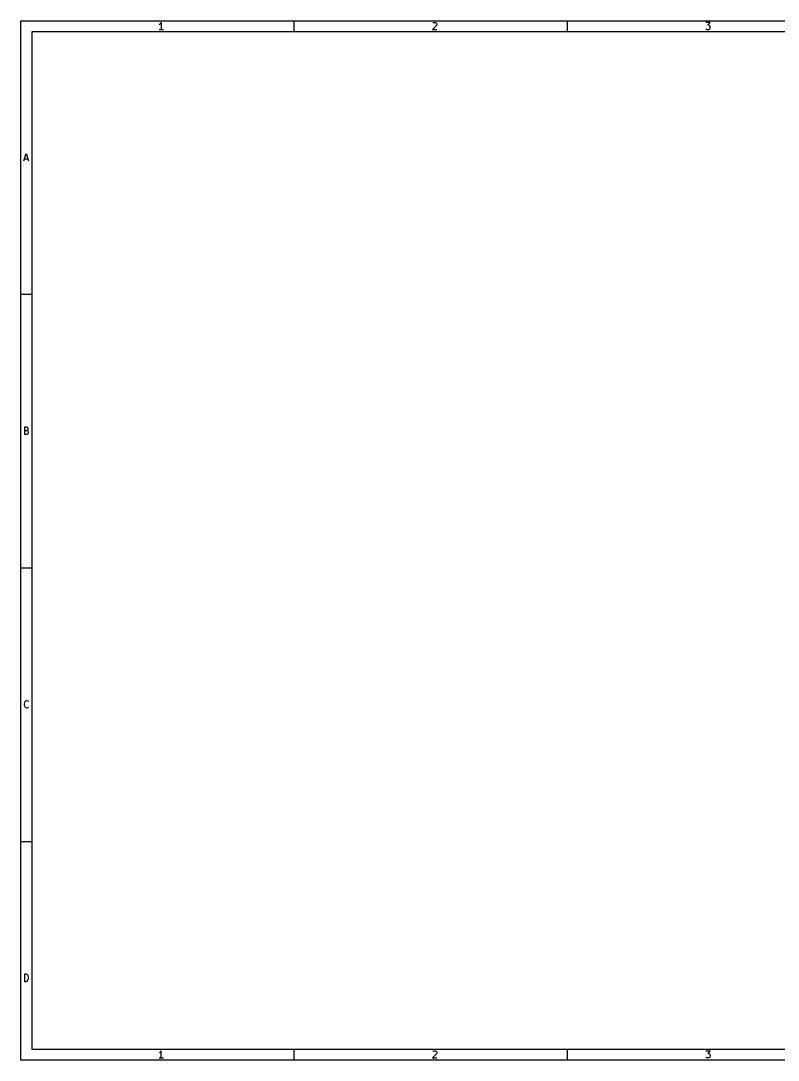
# Model space of a CAD drawing. Extents: x -125 to 152, y -90 to 100.
# Drawn here: x -125.3 to 13.2, y -90.3 to 99.7 of the extents above; entities that cross this region are included whole.
import ezdxf

# ---------------------------------------------------------------- set-up
doc = ezdxf.new("R2010")
doc.units = 0

msp = doc.modelspace()

# ---------------------------------------------------------------- linework, layer by layer
for p, q in [((-125.26, -90.26), (-125.26, 99.75)), ((-125.26, 99.75), (151.74, 99.75)), ((-99.94, 99.09), (-99.81, 99.15)), ((-99.81, 99.15), (-99.69, 99.28)), ((-99.69, 99.28), (-99.56, 99.46)), ((-99.56, 99.46), (-99.56, 98.16)), ((-75.26, 97.75), (-75.26, 99.75)), ((-49.25, 98.9), (-50, 98.16)), ((-49.94, 99.34), (-49.87, 99.4)), ((-49.87, 99.4), (-49.75, 99.46)), ((-49.75, 99.46), (-49.44, 99.46)), ((-49.44, 99.46), (-49.32, 99.4)), ((-49.32, 99.4), (-49.25, 99.34)), ((-49.25, 99.34), (-49.19, 99.21)), ((-49.19, 99.09), (-49.25, 98.9)), ((-49.19, 99.21), (-49.19, 99.09)), ((-25.26, 97.75), (-25.26, 99.75)), ((0.81, 99.46), (0, 99.46)), ((0.37, 98.97), (0.81, 99.46)), ((0.56, 98.97), (0.37, 98.97)), ((0.68, 98.9), (0.56, 98.97)), ((0.74, 98.84), (0.68, 98.9)), ((0.81, 98.72), (0.74, 98.84)), ((149.74, 97.75), (-123.26, 97.75)), ((-123.26, 97.75), (-123.26, -88.26)), ((-99.94, 98.16), (-99.19, 98.16)), ((-50, 98.16), (-49.19, 98.16)), ((0, 98.28), (0.06, 98.22)), ((0.06, 98.22), (0.19, 98.16)), ((0.19, 98.16), (0.56, 98.16)), ((0.56, 98.16), (0.68, 98.22)), ((0.68, 98.22), (0.74, 98.28)), ((0.74, 98.28), (0.81, 98.41)), ((0.81, 98.41), (0.81, 98.72)), ((-124.69, 74.16), (-124.26, 75.46)), ((-124.57, 74.53), (-123.95, 74.53)), ((-124.26, 75.46), (-123.83, 74.16)), ((-125.26, 49.75), (-123.26, 49.75)), ((-124.17, 25.46), (-124.6, 25.46)), ((-124.6, 25.46), (-124.6, 24.16)), ((-124.6, 24.84), (-124.17, 24.84)), ((-124.04, 25.4), (-124.17, 25.46)), ((-124.17, 24.84), (-124.04, 24.9)), ((-123.98, 24.78), (-124.17, 24.84)), ((-123.98, 25.34), (-124.04, 25.4)), ((-124.04, 24.9), (-123.98, 24.97)), ((-123.92, 25.21), (-123.98, 25.34)), ((-123.98, 25.34), (-123.98, 25.34)), ((-123.98, 24.97), (-123.92, 25.09)), ((-123.92, 24.72), (-123.98, 24.78)), ((-123.92, 25.09), (-123.92, 25.21)), ((-123.86, 24.59), (-123.92, 24.72)), ((-124.6, 24.16), (-124.1, 24.16)), ((-124.1, 24.16), (-123.98, 24.22)), ((-123.98, 24.22), (-123.92, 24.28)), ((-123.92, 24.28), (-123.86, 24.41)), ((-123.86, 24.41), (-123.86, 24.59)), ((-125.26, -0.25), (-123.26, -0.25)), ((-124.41, -24.6), (-124.54, -24.72)), ((-124.23, -24.54), (-124.41, -24.6)), ((-124.1, -24.54), (-124.23, -24.54)), ((-123.92, -24.6), (-124.1, -24.54)), ((-123.86, -24.66), (-123.92, -24.6)), ((-124.6, -24.85), (-124.66, -25.1)), ((-124.66, -25.1), (-124.66, -25.28)), ((-124.66, -25.28), (-124.6, -25.53)), ((-124.54, -24.72), (-124.6, -24.85)), ((-124.6, -25.53), (-124.54, -25.65)), ((-124.54, -25.65), (-124.41, -25.78)), ((-124.41, -25.78), (-124.23, -25.84)), ((-124.23, -25.84), (-124.1, -25.84)), ((-124.1, -25.84), (-123.92, -25.78)), ((-123.92, -25.78), (-123.86, -25.72)), ((-125.26, -50.25), (-123.26, -50.25)), ((-124.29, -74.54), (-124.6, -74.54)), ((-124.6, -74.54), (-124.6, -75.84)), ((-124.6, -75.84), (-124.29, -75.84)), ((-124.1, -74.6), (-124.29, -74.54)), ((-124.29, -75.84), (-124.1, -75.78)), ((-123.98, -74.72), (-124.1, -74.6)), ((-124.1, -74.6), (-124.1, -74.6)), ((-124.1, -75.78), (-123.98, -75.65)), ((-123.92, -74.85), (-123.98, -74.72)), ((-123.98, -75.65), (-123.92, -75.53)), ((-123.86, -75.1), (-123.92, -74.85)), ((-123.92, -75.53), (-123.86, -75.28)), ((-123.86, -75.28), (-123.86, -75.1)), ((-123.26, -88.26), (149.74, -88.26)), ((-99.81, -88.86), (-99.94, -88.92)), ((-99.69, -88.73), (-99.81, -88.86)), ((-99.56, -88.55), (-99.69, -88.73)), ((-99.56, -89.85), (-99.56, -88.55)), ((-75.26, -90.26), (-75.26, -88.26)), ((-49.25, -89.1), (-50, -89.85)), ((-49.94, -88.67), (-49.87, -88.61)), ((-49.87, -88.61), (-49.75, -88.55)), ((-49.75, -88.55), (-49.44, -88.55)), ((-49.44, -88.55), (-49.32, -88.61)), ((-49.32, -88.61), (-49.25, -88.67)), ((-49.25, -88.67), (-49.19, -88.79)), ((-49.19, -88.92), (-49.25, -89.1)), ((-49.19, -88.79), (-49.19, -88.92)), ((-25.26, -90.26), (-25.26, -88.26)), ((0, -88.55), (0.81, -88.55)), ((0.81, -88.55), (0.37, -89.04)), ((0.37, -89.04), (0.56, -89.04)), ((0.56, -89.04), (0.68, -89.1)), ((0.68, -89.1), (0.74, -89.17)), ((0.74, -89.17), (0.81, -89.29)), ((0.81, -89.29), (0.81, -89.6)), ((151.74, -90.26), (-125.26, -90.26)), ((-99.94, -89.85), (-99.19, -89.85)), ((-50, -89.85), (-49.19, -89.85)), ((0.06, -89.78), (0, -89.72)), ((0.19, -89.85), (0.06, -89.78)), ((0.56, -89.85), (0.19, -89.85)), ((0.68, -89.78), (0.56, -89.85)), ((0.74, -89.72), (0.68, -89.78)), ((0.81, -89.6), (0.74, -89.72))]:
    msp.add_line(p, q)

doc.saveas('drawing.dxf')
